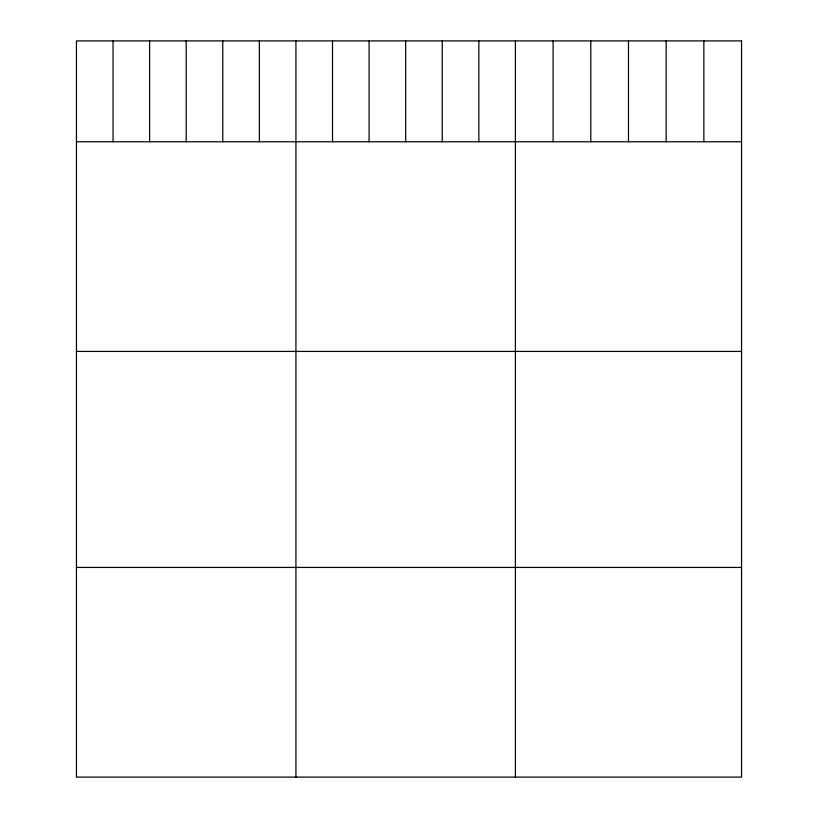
<?xml version="1.0" encoding="UTF-8"?>
<svg xmlns="http://www.w3.org/2000/svg" width="818" height="818" viewBox="0 0 818 818"><rect width="100%" height="100%" fill="white"/><g stroke="black" fill="none" stroke-linecap="round" stroke-linejoin="round"><path stroke-width="1.23" d="M76.452 141.759L741.548 141.759M76.452 351.423L741.548 351.423M76.452 567.436L741.548 567.436M703.858 40.9L703.858 141.759M666.169 40.9L666.169 141.759M628.48 40.9L628.48 141.759M590.79 40.9L590.79 141.759M553.101 40.9L553.101 141.759M515.412 40.9L515.412 777.1M478.837 40.9L478.837 141.759M442.252 40.9L442.252 141.759M405.677 40.9L405.677 141.759M369.092 40.9L369.092 141.759M332.517 40.9L332.517 141.759M295.932 40.9L295.932 777.1M259.357 40.9L259.357 141.759M222.772 40.9L222.772 141.759M186.197 40.9L186.197 141.759M149.612 40.9L149.612 141.759M113.037 40.9L113.037 141.759M741.548 40.9L76.452 40.9L76.452 777.1L741.548 777.1L741.548 40.9"/></g></svg>
